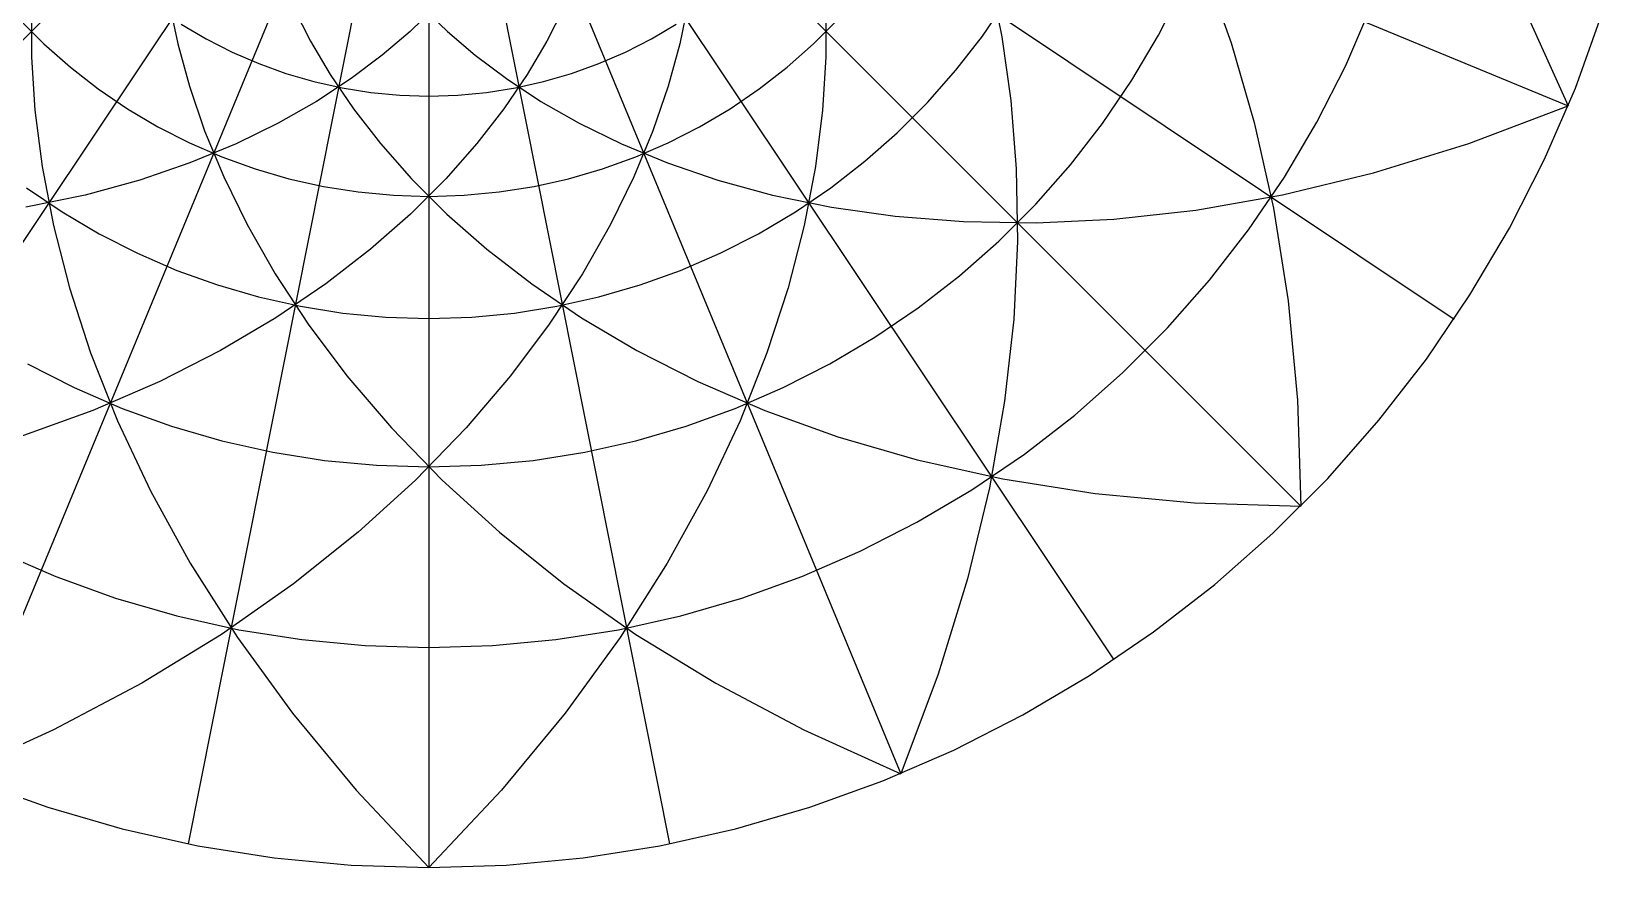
# Model space of a CAD drawing. Header units: metres. Extents: x -40000 to 40000, y -40000 to 40000.
# Drawn here: x -12889 to 38042, y -40000 to -12889 of the extents above; entities that cross this region are included whole.
import ezdxf

# ---------------------------------------------------------------- set-up
doc = ezdxf.new("R2010")
doc.units = ezdxf.units.M

msp = doc.modelspace()

# ---------------------------------------------------------------- linework, layer by layer
at = {"color": 0}
for p, q in [((18195, -11150), (18591, -13066)), ((25180, -10896), (26032, -13264)), ((-12883, -12098), (-12883, -13719)), ((-8416, -11976), (-8144, -13290)), ((-4373, -12146), (-3835, -13200)), ((190, -12121), (-608, -12894)), ((-190, -12121), (608, -12894)), ((4373, -12146), (3835, -13200)), ((8416, -11976), (8144, -13290)), ((12883, -12098), (12883, -13719)), ((35539, -12168), (36955, -15307)), ((-3835, -13200), (-3193, -14285)), ((-608, -12894), (-1508, -13663)), ((608, -12894), (1508, -13663)), ((3835, -13200), (3193, -14285)), ((18591, -13066), (18884, -15129)), ((-12883, -13719), (-12774, -15441)), ((-8144, -13290), (-7766, -14668)), ((-1508, -13663), (-2517, -14419)), ((1508, -13663), (2517, -14419)), ((8144, -13290), (7766, -14668)), ((12883, -13719), (12774, -15441)), ((26032, -13264), (26778, -15837)), ((-7766, -14668), (-7273, -16108)), ((-2517, -14419), (-3639, -15156)), ((-3193, -14285), (-2438, -15394)), ((3193, -14285), (2438, -15394)), ((2517, -14419), (3639, -15156)), ((7766, -14668), (7273, -16108)), ((-3639, -15156), (-4880, -15864)), ((3639, -15156), (4880, -15864)), ((18884, -15129), (19057, -17341)), ((-12774, -15441), (-12543, -17264)), ((-2438, -15394), (-1562, -16524)), ((2438, -15394), (1562, -16524)), ((12774, -15441), (12543, -17264)), ((33734, -16526), (36955, -15307)), ((-7273, -16108), (-6652, -17605)), ((-4880, -15864), (-6247, -16532)), ((4880, -15864), (6247, -16532)), ((7273, -16108), (6652, -17605)), ((26778, -15837), (27400, -18621)), ((-6247, -16532), (-7745, -17152)), ((-1562, -16524), (-555, -17665)), ((1562, -16524), (555, -17665)), ((6247, -16532), (7745, -17152)), ((30642, -17478), (33734, -16526)), ((-12543, -17264), (-12176, -19186)), ((-7745, -17152), (-9377, -17711)), ((7745, -17152), (9377, -17711)), ((12543, -17264), (12176, -19186)), ((-9377, -17711), (-11150, -18195)), ((-6652, -17605), (-5893, -19154)), ((555, -17665), (-591, -18810)), ((-555, -17665), (591, -18810)), ((6652, -17605), (5893, -19154)), ((9377, -17711), (11150, -18195)), ((19057, -17341), (19094, -19703)), ((27689, -18188), (30642, -17478)), ((-11150, -18195), (-13066, -18591)), ((11150, -18195), (13066, -18591)), ((24879, -18680), (27689, -18188)), ((-591, -18810), (-1886, -19951)), ((591, -18810), (1886, -19951)), ((13066, -18591), (15129, -18884)), ((22216, -18974), (24879, -18680)), ((27400, -18621), (27874, -21621)), ((-12176, -19186), (-11657, -21204)), ((-5893, -19154), (-4982, -20750)), ((5893, -19154), (4982, -20750)), ((12176, -19186), (11657, -21204)), ((15129, -18884), (17341, -19057)), ((17341, -19057), (19703, -19094)), ((19703, -19094), (22216, -18974)), ((19094, -19703), (18974, -22216)), ((-1886, -19951), (-3338, -21077)), ((1886, -19951), (3338, -21077)), ((-4982, -20750), (-3907, -22385)), ((4982, -20750), (3907, -22385)), ((-11657, -21204), (-10971, -23314)), ((-3338, -21077), (-4957, -22176)), ((3338, -21077), (4957, -22176)), ((11657, -21204), (10971, -23314)), ((27874, -21621), (28177, -24842)), ((-4957, -22176), (-6751, -23236)), ((-3907, -22385), (-2655, -24051)), ((3907, -22385), (2655, -24051)), ((4957, -22176), (6751, -23236)), ((18974, -22216), (18680, -24879)), ((-10971, -23314), (-10100, -25510)), ((-6751, -23236), (-8728, -24243)), ((6751, -23236), (8728, -24243)), ((10971, -23314), (10100, -25510)), ((-8728, -24243), (-10896, -25180)), ((-2655, -24051), (-1214, -25737)), ((2655, -24051), (1214, -25737)), ((8728, -24243), (10896, -25180)), ((18680, -24879), (18188, -27689)), ((28177, -24842), (28284, -28284)), ((-10896, -25180), (-13264, -26032)), ((10896, -25180), (13264, -26032)), ((-10100, -25510), (-9028, -27786)), ((-1214, -25737), (431, -27434)), ((1214, -25737), (-431, -27434)), ((10100, -25510), (9028, -27786)), ((13264, -26032), (15837, -26778)), ((15837, -26778), (18621, -27400)), ((-431, -27434), (-2292, -29126)), ((431, -27434), (2292, -29126)), ((18621, -27400), (21621, -27874)), ((-9028, -27786), (-7737, -30133)), ((9028, -27786), (7737, -30133)), ((18188, -27689), (17478, -30642)), ((21621, -27874), (24842, -28177)), ((24842, -28177), (28284, -28284)), ((-2292, -29126), (-4384, -30800)), ((2292, -29126), (4384, -30800)), ((-7737, -30133), (-6208, -32541)), ((7737, -30133), (6208, -32541)), ((-4384, -30800), (-6718, -32440)), ((4384, -30800), (6718, -32440)), ((17478, -30642), (16526, -33734)), ((-6718, -32440), (-9309, -34026)), ((-6208, -32541), (-4421, -34998)), ((6208, -32541), (4421, -34998)), ((6718, -32440), (9309, -34026)), ((-9309, -34026), (-12168, -35539)), ((9309, -34026), (12168, -35539)), ((16526, -33734), (15307, -36955)), ((-4421, -34998), (-2359, -37490)), ((4421, -34998), (2359, -37490)), ((-12168, -35539), (-15307, -36955)), ((12168, -35539), (15307, -36955)), ((-2359, -37490), (0, -40000)), ((2359, -37490), (0, -40000))]:
    msp.add_line(p, q, dxfattribs=at)
at = {"layer": '1', "color": 1}
for p, q in [((0, 0), (-28284, -28284)), ((0, 0), (-22223, -33259)), ((0, 0), (-15307, -36955)), ((0, 0), (-7804, -39231)), ((0, 0), (0, -40000)), ((0, 0), (7804, -39231)), ((0, 0), (15307, -36955)), ((0, 0), (22223, -33259)), ((0, 0), (28284, -28284)), ((0, 0), (33259, -22223)), ((0, 0), (36955, -15307)), ((23668, -13012), (24439, -11500)), ((17956, -13045), (18739, -11892)), ((29741, -13995), (30561, -12100)), ((-13295, -12484), (-12484, -13295)), ((-8030, -12653), (-7220, -13132)), ((7220, -13132), (8030, -12653)), ((12484, -13295), (13295, -12484)), ((37191, -14725), (38042, -12361)), ((-7220, -13132), (-6381, -13560)), ((6381, -13560), (7220, -13132)), ((17101, -14147), (17956, -13045)), ((22805, -14472), (23668, -13012)), ((-12484, -13295), (-11625, -14052)), ((-6381, -13560), (-5517, -13934)), ((5517, -13934), (6381, -13560)), ((11625, -14052), (12484, -13295)), ((-11625, -14052), (-10720, -14754)), ((-5517, -13934), (-4631, -14253)), ((-4631, -14253), (-3727, -14515)), ((3727, -14515), (4631, -14253)), ((4631, -14253), (5517, -13934)), ((10720, -14754), (11625, -14052)), ((16179, -15193), (17101, -14147)), ((28803, -15835), (29741, -13995)), ((-10720, -14754), (-9772, -15398)), ((-3727, -14515), (-2808, -14721)), ((-2808, -14721), (-1878, -14868)), ((1878, -14868), (2808, -14721)), ((2808, -14721), (3727, -14515)), ((9772, -15398), (10720, -14754)), ((21851, -15876), (22805, -14472)), ((36193, -17031), (37191, -14725)), ((-1878, -14868), (-941, -14957)), ((-941, -14957), (0, -14986)), ((0, -14986), (941, -14957)), ((941, -14957), (1878, -14868)), ((15193, -16179), (16179, -15193)), ((-9772, -15398), (-8786, -15982)), ((8786, -15982), (9772, -15398)), ((-8786, -15982), (-7765, -16502)), ((7765, -16502), (8786, -15982)), ((14147, -17101), (15193, -16179)), ((20811, -17216), (21851, -15876)), ((27752, -17612), (28803, -15835)), ((-7765, -16502), (-6714, -16957)), ((6714, -16957), (7765, -16502)), ((-6714, -16957), (-5636, -17345)), ((5636, -17345), (6714, -16957)), ((13045, -17956), (14147, -17101)), ((19689, -18489), (20811, -17216)), ((35052, -19270), (36193, -17031)), ((-5636, -17345), (-4535, -17665)), ((-4535, -17665), (-3417, -17914)), ((3417, -17914), (4535, -17665)), ((4535, -17665), (5636, -17345)), ((26592, -19320), (27752, -17612)), ((-13045, -17956), (-11892, -18739)), ((-3417, -17914), (-2286, -18094)), ((-2286, -18094), (-1145, -18202)), ((-1145, -18202), (0, -18238)), ((0, -18238), (1145, -18202)), ((1145, -18202), (2286, -18094)), ((2286, -18094), (3417, -17914)), ((11892, -18739), (13045, -17956)), ((-11892, -18739), (-10692, -19449)), ((10692, -19449), (11892, -18739)), ((18489, -19689), (19689, -18489)), ((25326, -20952), (26592, -19320)), ((33773, -21433), (35052, -19270)), ((-10692, -19449), (-9450, -20082)), ((9450, -20082), (10692, -19449)), ((17216, -20811), (18489, -19689)), ((-9450, -20082), (-8170, -20636)), ((8170, -20636), (9450, -20082)), ((-8170, -20636), (-6858, -21108)), ((6858, -21108), (8170, -20636)), ((15876, -21851), (17216, -20811)), ((-6858, -21108), (-5519, -21497)), ((5519, -21497), (6858, -21108)), ((23960, -22500), (25326, -20952)), ((-5519, -21497), (-4159, -21801)), ((-4159, -21801), (-2782, -22019)), ((2782, -22019), (4159, -21801)), ((4159, -21801), (5519, -21497)), ((14472, -22805), (15876, -21851)), ((32361, -23511), (33773, -21433)), ((-2782, -22019), (-1394, -22150)), ((-1394, -22150), (0, -22194)), ((0, -22194), (1394, -22150)), ((1394, -22150), (2782, -22019)), ((13012, -23668), (14472, -22805)), ((22500, -23960), (23960, -22500)), ((-13012, -23668), (-11500, -24439)), ((11500, -24439), (13012, -23668)), ((30820, -25497), (32361, -23511)), ((-11500, -24439), (-9943, -25113)), ((9943, -25113), (11500, -24439)), ((20952, -25326), (22500, -23960)), ((-9943, -25113), (-8346, -25687)), ((8346, -25687), (9943, -25113)), ((19320, -26592), (20952, -25326)), ((-8346, -25687), (-6717, -26161)), ((6717, -26161), (8346, -25687)), ((29159, -27382), (30820, -25497)), ((-6717, -26161), (-5061, -26531)), ((5061, -26531), (6717, -26161)), ((-5061, -26531), (-3385, -26796)), ((-3385, -26796), (-1696, -26956)), ((-1696, -26956), (0, -27009)), ((0, -27009), (1696, -26956)), ((1696, -26956), (3385, -26796)), ((3385, -26796), (5061, -26531)), ((17612, -27752), (19320, -26592)), ((27382, -29159), (29159, -27382)), ((15835, -28803), (17612, -27752)), ((13995, -29741), (15835, -28803)), ((25497, -30820), (27382, -29159)), ((-13995, -29741), (-12100, -30561)), ((12100, -30561), (13995, -29741)), ((-12100, -30561), (-10157, -31260)), ((10157, -31260), (12100, -30561)), ((23511, -32361), (25497, -30820)), ((-10157, -31260), (-8174, -31836)), ((8174, -31836), (10157, -31260)), ((-8174, -31836), (-6159, -32287)), ((6159, -32287), (8174, -31836)), ((-6159, -32287), (-4120, -32610)), ((4120, -32610), (6159, -32287)), ((21433, -33773), (23511, -32361)), ((-4120, -32610), (-2064, -32804)), ((-2064, -32804), (0, -32869)), ((0, -32869), (2064, -32804)), ((2064, -32804), (4120, -32610)), ((19270, -35052), (21433, -33773)), ((17031, -36193), (19270, -35052)), ((14725, -37191), (17031, -36193)), ((-14725, -37191), (-12361, -38042)), ((12361, -38042), (14725, -37191)), ((-12361, -38042), (-9948, -38743)), ((9948, -38743), (12361, -38042)), ((-9948, -38743), (-7495, -39292)), ((7495, -39292), (9948, -38743)), ((-7495, -39292), (-5013, -39685)), ((-5013, -39685), (-2512, -39921)), ((2512, -39921), (5013, -39685)), ((5013, -39685), (7495, -39292)), ((-2512, -39921), (0, -40000)), ((0, -40000), (2512, -39921))]:
    msp.add_line(p, q, dxfattribs=at)

doc.saveas('drawing.dxf')
